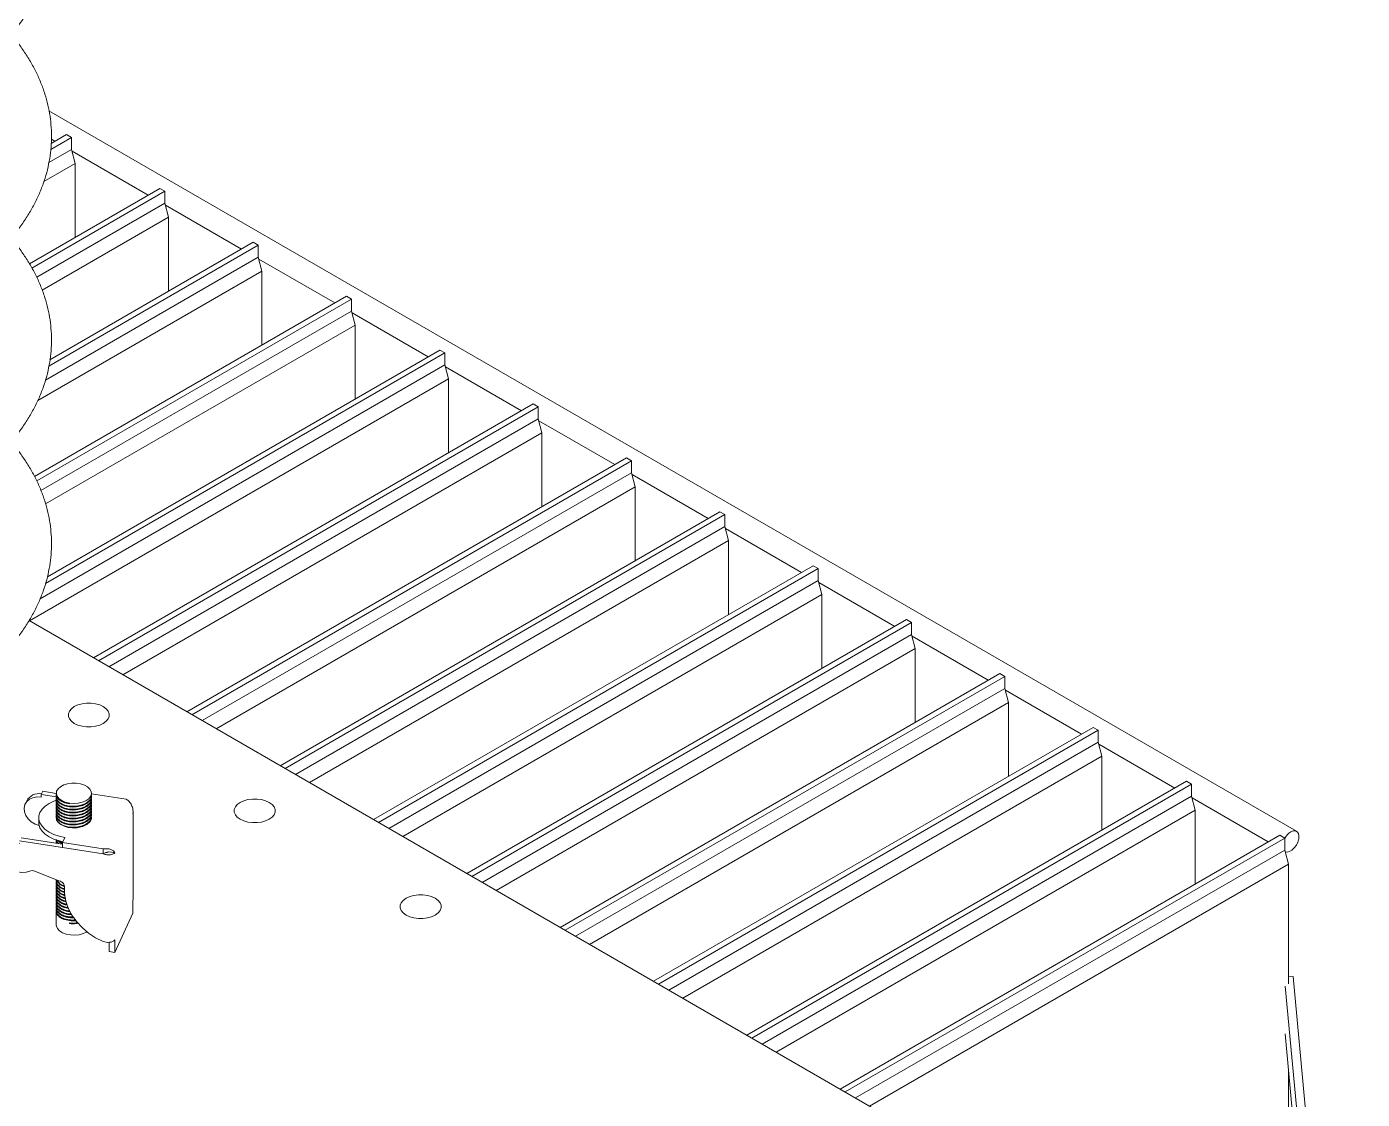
# Model space of a CAD drawing. Header units: millimetres. Extents: x 30710 to 48779, y -19256 to -8564.
# Drawn here: x 40455.7 to 40911.1, y -15213.7 to -14848.1 of the extents above; entities that cross this region are included whole.
import ezdxf

# ---------------------------------------------------------------- set-up
doc = ezdxf.new("R2010")
doc.units = ezdxf.units.MM
doc.header["$LTSCALE"] = 10
doc.layers.add('粗实线', color=4, linetype='Continuous', lineweight=18)

msp = doc.modelspace()

# ---------------------------------------------------------------- linework, layer by layer
at = {"layer": '粗实线'}
for p, q in [((40888.66, -15122.325), (40463.315, -14876.778)), ((40471.023, -14885.846), (40463.956, -14889.926)), ((40469.326, -14884.867), (40464.075, -14887.898)), ((40464.156, -14886.501), (40465.325, -14887.176)), ((40471.023, -14885.846), (40469.326, -14884.867)), ((40471.023, -14889.929), (40471.023, -14885.846)), ((40471.023, -14889.929), (40463.315, -14894.379)), ((40472.296, -14894.702), (40471.023, -14889.929)), ((40471.192, -14890.563), (40497.145, -14905.545)), ((40472.296, -14894.702), (40461.587, -14900.884)), ((40472.296, -14919.891), (40472.296, -14894.702)), ((40501.146, -14903.236), (40456.659, -14928.918)), ((40502.843, -14904.215), (40457.499, -14930.392)), ((40502.843, -14904.215), (40501.146, -14903.236)), ((40502.843, -14908.298), (40502.843, -14904.215)), ((40502.843, -14908.298), (40459.141, -14933.527)), ((40504.116, -14913.071), (40502.843, -14908.298)), ((40503.012, -14908.932), (40528.965, -14923.915)), ((40504.116, -14913.071), (40461.013, -14937.954)), ((40504.116, -14938.26), (40504.116, -14913.071)), ((40534.663, -14922.585), (40463.318, -14963.771)), ((40532.966, -14921.605), (40463.652, -14961.619)), ((40534.663, -14922.585), (40532.966, -14921.605)), ((40534.663, -14926.667), (40534.663, -14922.585)), ((40534.663, -14926.667), (40462.132, -14968.538)), ((40535.936, -14931.44), (40534.663, -14926.667)), ((40534.832, -14927.302), (40560.785, -14942.284)), ((40535.936, -14931.44), (40459.475, -14975.58)), ((40535.936, -14956.629), (40535.936, -14931.44)), ((40564.786, -14939.974), (40458.365, -15001.409)), ((40566.483, -14940.954), (40459.137, -15002.923)), ((40566.483, -14940.954), (40564.786, -14939.974)), ((40566.483, -14945.037), (40566.483, -14940.954)), ((40566.483, -14945.037), (40460.586, -15006.169)), ((40567.755, -14949.809), (40566.483, -14945.037)), ((40566.652, -14945.671), (40592.605, -14960.653)), ((40567.755, -14949.809), (40462.16, -15010.768)), ((40567.755, -14974.998), (40567.755, -14949.809)), ((40598.302, -14959.323), (40462.137, -15037.93)), ((40596.605, -14958.343), (40462.77, -15035.605)), ((40598.302, -14959.323), (40596.605, -14958.343)), ((40598.302, -14963.406), (40598.302, -14959.323)), ((40598.302, -14963.406), (40460.308, -15043.068)), ((40599.575, -14968.179), (40598.302, -14963.406)), ((40598.472, -14964.04), (40624.424, -14979.022)), ((40599.575, -14968.179), (40456.71, -15050.653)), ((40599.575, -14993.367), (40599.575, -14968.179)), ((40628.425, -14976.713), (40478.527, -15063.247)), ((40630.122, -14977.692), (40480.224, -15064.227)), ((40630.122, -14977.692), (40628.425, -14976.713)), ((40630.122, -14981.775), (40630.122, -14977.692)), ((40630.122, -14981.775), (40483.76, -15066.268)), ((40631.395, -14986.548), (40630.122, -14981.775)), ((40630.291, -14982.409), (40656.244, -14997.391)), ((40631.395, -14986.548), (40488.53, -15069.022)), ((40631.395, -15011.736), (40631.395, -14986.548)), ((40660.245, -14995.082), (40510.347, -15081.616)), ((40661.942, -14996.061), (40512.044, -15082.596)), ((40661.942, -14996.061), (40660.245, -14995.082)), ((40661.942, -15000.144), (40661.942, -14996.061)), ((40661.942, -15000.144), (40515.58, -15084.637)), ((40663.215, -15004.917), (40661.942, -15000.144)), ((40662.111, -15000.778), (40688.064, -15015.76)), ((40663.215, -15004.917), (40520.35, -15087.391)), ((40663.215, -15030.106), (40663.215, -15004.917)), ((40692.065, -15013.451), (40542.166, -15099.985)), ((40693.762, -15014.431), (40543.863, -15100.965)), ((40693.762, -15014.431), (40692.065, -15013.451)), ((40693.762, -15018.513), (40693.762, -15014.431)), ((40693.762, -15018.513), (40547.399, -15103.006)), ((40695.035, -15023.286), (40693.762, -15018.513)), ((40693.931, -15019.147), (40719.884, -15034.13)), ((40695.035, -15023.286), (40552.17, -15105.76)), ((40695.035, -15048.475), (40695.035, -15023.286)), ((40723.885, -15031.82), (40573.986, -15118.355)), ((40725.582, -15032.8), (40575.683, -15119.334)), ((40725.582, -15032.8), (40723.885, -15031.82)), ((40725.582, -15036.882), (40725.582, -15032.8)), ((40725.582, -15036.882), (40579.219, -15121.376)), ((40726.854, -15041.655), (40725.582, -15036.882)), ((40725.751, -15037.517), (40751.704, -15052.499)), ((40726.854, -15041.655), (40583.99, -15124.13)), ((40726.854, -15066.844), (40726.854, -15041.655)), ((40756.199, -15223.544), (40456.512, -15050.538)), ((40755.704, -15050.189), (40605.806, -15136.724)), ((40757.401, -15051.169), (40607.503, -15137.703)), ((40757.401, -15051.169), (40755.704, -15050.189)), ((40757.401, -15055.252), (40757.401, -15051.169)), ((40757.401, -15055.252), (40611.039, -15139.745)), ((40758.674, -15060.025), (40757.401, -15055.252)), ((40757.571, -15055.886), (40783.523, -15070.868)), ((40758.674, -15060.025), (40615.809, -15142.499)), ((40758.674, -15085.213), (40758.674, -15060.025)), ((40787.524, -15068.558), (40637.626, -15155.093)), ((40789.221, -15069.538), (40639.323, -15156.073)), ((40789.221, -15069.538), (40787.524, -15068.558)), ((40789.221, -15073.621), (40789.221, -15069.538)), ((40789.221, -15073.621), (40642.859, -15158.114)), ((40790.494, -15078.394), (40789.221, -15073.621)), ((40789.39, -15074.255), (40815.343, -15089.237)), ((40790.494, -15078.394), (40647.629, -15160.868)), ((40790.494, -15103.582), (40790.494, -15078.394)), ((40819.344, -15086.928), (40669.446, -15173.462)), ((40821.041, -15087.907), (40671.143, -15174.442)), ((40821.041, -15087.907), (40819.344, -15086.928)), ((40821.041, -15091.99), (40821.041, -15087.907)), ((40821.041, -15091.99), (40674.679, -15176.483)), ((40822.314, -15096.763), (40821.041, -15091.99)), ((40821.21, -15092.624), (40847.163, -15107.606)), ((40822.314, -15096.763), (40679.449, -15179.237)), ((40822.314, -15121.952), (40822.314, -15096.763)), ((40851.164, -15105.297), (40701.265, -15191.831)), ((40852.861, -15106.276), (40702.962, -15192.811)), ((40852.861, -15106.276), (40851.164, -15105.297)), ((40852.861, -15110.359), (40852.861, -15106.276)), ((40460.654, -15109.811), (40461.171, -15108.696)), ((40460.654, -15109.811), (40460.654, -15110.709)), ((40465.922, -15110.626), (40460.654, -15109.811)), ((40465.821, -15109.415), (40461.171, -15108.696)), ((40465.821, -15109.374), (40465.821, -15109.586)), ((40465.821, -15109.838), (40465.821, -15110.607)), ((40465.821, -15110.859), (40465.821, -15111.628)), ((40465.821, -15111.88), (40465.821, -15112.648)), ((40477.821, -15110.097), (40477.821, -15109.374)), ((40489.691, -15111.392), (40477.821, -15109.556)), ((40477.821, -15111.117), (40477.821, -15110.349)), ((40477.821, -15112.138), (40477.821, -15111.369)), ((40477.821, -15113.159), (40477.821, -15112.39)), ((40852.861, -15110.359), (40706.498, -15194.852)), ((40854.134, -15115.132), (40852.861, -15110.359)), ((40853.03, -15110.993), (40878.983, -15125.976)), ((40465.821, -15112.9), (40465.821, -15113.669)), ((40465.821, -15113.921), (40465.821, -15114.69)), ((40465.821, -15114.942), (40465.821, -15115.71)), ((40465.821, -15115.962), (40465.821, -15116.731)), ((40465.821, -15116.983), (40465.821, -15117.713)), ((40470.268, -15112.719), (40470.268, -15112.972)), ((40477.821, -15114.179), (40477.821, -15113.411)), ((40477.821, -15115.2), (40477.821, -15114.431)), ((40477.821, -15116.221), (40477.821, -15115.452)), ((40477.821, -15117.241), (40477.821, -15116.473)), ((40491.953, -15116.268), (40492.041, -15115.639)), ((40492.062, -15145.441), (40492.062, -15115.64)), ((40854.134, -15115.132), (40711.269, -15197.606)), ((40854.134, -15140.321), (40854.134, -15115.132)), ((40459.821, -15117.713), (40459.821, -15119.346)), ((40477.821, -15117.713), (40477.821, -15117.493)), ((40481.822, -15130.059), (40453.303, -15125.647)), ((40467.887, -15126.708), (40453.821, -15124.532)), ((40465.821, -15125.345), (40465.821, -15125.917)), ((40467.805, -15126.25), (40466.785, -15125.622)), ((40467.887, -15126.188), (40468.715, -15124.404)), ((40882.984, -15123.666), (40733.085, -15210.201)), ((40884.681, -15124.646), (40734.782, -15211.18)), ((40884.681, -15124.646), (40882.984, -15123.666)), ((40884.681, -15128.728), (40884.681, -15124.646)), ((40465.821, -15126.169), (40465.821, -15126.388)), ((40465.896, -15126.4), (40465.923, -15126.173)), ((40467.887, -15126.188), (40467.887, -15127.821)), ((40481.822, -15128.344), (40467.887, -15126.188)), ((40481.822, -15129.977), (40467.887, -15127.821)), ((40481.822, -15128.344), (40481.822, -15129.977)), ((40483.521, -15129.408), (40484.078, -15129.393)), ((40485.742, -15129.651), (40484.078, -15129.393)), ((40884.681, -15128.728), (40738.318, -15213.222)), ((40885.953, -15133.501), (40884.681, -15128.728)), ((40885.953, -15133.501), (40743.089, -15215.975)), ((40885.953, -15174.373), (40885.953, -15133.501)), ((40458.462, -15135.911), (40467.224, -15139.416)), ((40465.821, -15138.854), (40465.821, -15139.186)), ((40465.821, -15139.438), (40465.821, -15140.207)), ((40467.733, -15139.727), (40467, -15139.275)), ((40465.821, -15140.459), (40465.821, -15141.227)), ((40465.821, -15141.479), (40465.821, -15142.248)), ((40465.821, -15142.5), (40465.821, -15143.269)), ((40465.821, -15143.521), (40465.821, -15144.289)), ((40465.821, -15144.541), (40465.821, -15145.31)), ((40465.821, -15145.562), (40465.821, -15146.331)), ((40465.821, -15146.583), (40465.821, -15147.351)), ((40465.821, -15147.603), (40465.821, -15148.372)), ((40465.821, -15148.624), (40465.821, -15149.393)), ((40492.034, -15145.354), (40491.953, -15145.915)), ((40491.953, -15150.226), (40491.953, -15145.915)), ((40465.821, -15149.645), (40465.821, -15154.284)), ((40491.953, -15150.226), (40485.742, -15163.609)), ((40470.268, -15153.799), (40470.268, -15153.547)), ((40470.318, -15153.602), (40470.268, -15153.799)), ((40470.318, -15153.53), (40470.318, -15153.602)), ((40483.81, -15163.31), (40483.81, -15160.172)), ((40485.742, -15163.609), (40485.742, -15159.298)), ((40485.742, -15163.609), (40483.81, -15163.31)), ((40884.747, -15175.069), (40907.884, -15421.171)), ((40887.451, -15171.877), (40885.953, -15171.924)), ((40887.451, -15171.877), (40911.061, -15423.005)), ((40884.747, -15191.4), (40906.261, -15420.234)), ((40885.953, -15408.511), (40885.953, -15204.233))]:
    msp.add_line(p, q, dxfattribs=at)
for points in [[(40481.842, -15079.856), (40482.819, -15080.564), (40483.499, -15081.379), (40483.848, -15082.261), (40483.848, -15083.166), (40483.499, -15084.048), (40482.819, -15084.864), (40481.842, -15085.571), (40480.616, -15086.135), (40479.204, -15086.528), (40477.676, -15086.729), (40476.108, -15086.729), (40474.58, -15086.528), (40473.168, -15086.135), (40471.942, -15085.571), (40470.965, -15084.864), (40470.285, -15084.048), (40469.936, -15083.166), (40469.936, -15082.261), (40470.285, -15081.379), (40470.965, -15080.564), (40471.942, -15079.856), (40473.168, -15079.292), (40474.58, -15078.899), (40476.108, -15078.698), (40477.676, -15078.698), (40479.204, -15078.899), (40480.616, -15079.292), (40481.842, -15079.856)], [(40470.268, -15112.719), (40471.758, -15112.837), (40473.252, -15112.738), (40474.656, -15112.426), (40475.882, -15111.923), (40476.853, -15111.26), (40477.508, -15110.479), (40477.805, -15109.627), (40477.726, -15108.76), (40477.277, -15107.932), (40476.484, -15107.194), (40475.399, -15106.593), (40474.088, -15106.167), (40472.635, -15105.942), (40471.132, -15105.933), (40469.671, -15106.14), (40468.345, -15106.55), (40467.238, -15107.138), (40466.419, -15107.866), (40465.94, -15108.689), (40465.829, -15109.555), (40466.096, -15110.41), (40466.722, -15111.199), (40467.668, -15111.874), (40468.876, -15112.391), (40470.268, -15112.719)], [(40460.654, -15110.709), (40459.208, -15110.64), (40457.853, -15110.886), (40456.676, -15111.43), (40455.75, -15112.239), (40455.134, -15113.26), (40454.868, -15114.43), (40454.967, -15115.675), (40455.426, -15116.915), (40456.216, -15118.073), (40457.286, -15119.075), (40458.57, -15119.858), (40459.951, -15120.363)], [(40468.715, -15124.404), (40466.75, -15123.991), (40464.938, -15123.387), (40463.336, -15122.611), (40461.991, -15121.686), (40460.945, -15120.64), (40460.23, -15119.506), (40459.867, -15118.316), (40459.867, -15117.109), (40460.23, -15115.92), (40460.945, -15114.785), (40461.991, -15113.739), (40463.336, -15112.814), (40464.938, -15112.038), (40465.913, -15111.683)], [(40538.41, -15112.513), (40539.388, -15113.22), (40540.068, -15114.035), (40540.417, -15114.918), (40540.417, -15115.822), (40540.068, -15116.705), (40539.388, -15117.52), (40538.41, -15118.227), (40537.185, -15118.792), (40535.773, -15119.184), (40534.244, -15119.386), (40532.677, -15119.386), (40531.149, -15119.184), (40529.737, -15118.792), (40528.511, -15118.227), (40527.534, -15117.52), (40526.854, -15116.705), (40526.505, -15115.822), (40526.505, -15114.918), (40526.854, -15114.035), (40527.534, -15113.22), (40528.511, -15112.513), (40529.737, -15111.948), (40531.149, -15111.556), (40532.677, -15111.354), (40534.244, -15111.354), (40535.773, -15111.556), (40537.185, -15111.948), (40538.41, -15112.513)], [(40468.014, -15125.915), (40466.75, -15125.624), (40464.938, -15125.02), (40463.336, -15124.244), (40461.991, -15123.319), (40460.945, -15122.273), (40460.23, -15121.139), (40459.867, -15119.949), (40459.821, -15119.346)], [(40465.821, -15117.713), (40465.994, -15118.539), (40466.533, -15119.349), (40467.405, -15120.057), (40468.553, -15120.618), (40469.907, -15120.995), (40471.382, -15121.167), (40472.884, -15121.122), (40473.136, -15121.092)], [(40477.704, -15118.394), (40477.766, -15118.183), (40477.821, -15117.713)], [(40886.661, -15122.523), (40887.494, -15122.187), (40888.254, -15122.171), (40888.872, -15122.476), (40889.293, -15123.076), (40889.481, -15123.917), (40889.418, -15124.924), (40889.11, -15126.008), (40888.584, -15127.073), (40887.888, -15128.023), (40887.082, -15128.776), (40886.239, -15129.262), (40885.433, -15129.44), (40884.844, -15129.341)], [(40453.303, -15126.545), (40451.857, -15126.477), (40450.503, -15126.722), (40449.325, -15127.266), (40448.4, -15128.075), (40447.784, -15129.096), (40447.517, -15130.267), (40447.617, -15131.511), (40448.076, -15132.752), (40448.866, -15133.909), (40449.936, -15134.911), (40451.219, -15135.694), (40452.634, -15136.208), (40454.092, -15136.42), (40455.499, -15136.318), (40456.768, -15135.908)], [(40468.613, -15141.308), (40468.632, -15143.7), (40469.063, -15146.128), (40469.897, -15148.54), (40471.116, -15150.884), (40472.694, -15153.11), (40474.598, -15155.171), (40476.785, -15157.022), (40479.211, -15158.624), (40481.822, -15159.942)], [(40594.979, -15145.169), (40595.956, -15145.876), (40596.636, -15146.692), (40596.985, -15147.574), (40596.985, -15148.479), (40596.636, -15149.361), (40595.956, -15150.176), (40594.979, -15150.884), (40593.754, -15151.448), (40592.341, -15151.841), (40590.813, -15152.042), (40589.246, -15152.042), (40587.717, -15151.841), (40586.305, -15151.448), (40585.08, -15150.884), (40584.102, -15150.176), (40583.422, -15149.361), (40583.073, -15148.479), (40583.073, -15147.574), (40583.422, -15146.692), (40584.102, -15145.876), (40585.08, -15145.169), (40586.305, -15144.605), (40587.717, -15144.212), (40589.246, -15144.011), (40590.813, -15144.011), (40592.341, -15144.212), (40593.754, -15144.605), (40594.979, -15145.169)], [(40465.821, -15154.284), (40465.861, -15154.682), (40466.22, -15155.525), (40466.93, -15156.29), (40467.948, -15156.929), (40469.21, -15157.402), (40470.635, -15157.679), (40472.135, -15157.742), (40473.615, -15157.589), (40474.983, -15157.227), (40476.152, -15156.681), (40476.258, -15156.616)]]:
    msp.add_lwpolyline(points, dxfattribs=at)
for centre, radius, start, end in [((40459.951, -15114.294), 4.821, 80.1327, 151.1404), ((40889.777, -15127.478), 5.854, 122.16708, 150.93075), ((40457.612, -15137.878), 2.143, 66.63934, 113.18166), ((40466.589, -15141.338), 2.024, 0.85276, 71.72415)]:
    msp.add_arc(centre, radius, start, end, dxfattribs=at)
for points, knots in [([(40425.96, -14870.633), (40426.761, -14870.162), (40429.076, -14868.804), (40432.734, -14866.446), (40436.848, -14863.519), (40440.711, -14860.457), (40444.316, -14857.27), (40447.649, -14853.966), (40450.699, -14850.554), (40453.456, -14847.045), (40455.911, -14843.45), (40458.056, -14839.781), (40459.885, -14836.05), (40461.395, -14832.272), (40462.583, -14828.457), (40463.449, -14824.62), (40463.994, -14820.769), (40464.22, -14816.916), (40464.128, -14813.068), (40463.721, -14809.236), (40463, -14805.428), (40461.968, -14801.651), (40460.625, -14797.911), (40458.974, -14794.219), (40457.018, -14790.579), (40454.747, -14787.006), (40452.546, -14783.943), (40450.989, -14782.117), (40450.393, -14781.419)], [0, 0, 0, 0, 2.3404806, 6.7620967, 11.185764, 15.6078559, 20.0256525, 24.4357274, 28.8339925, 33.215869, 37.5766143, 41.9118049, 46.217926, 50.4929685, 54.7369109, 58.9519757, 63.1426025, 67.3151489, 71.4773734, 75.6369502, 79.8004788, 83.9761581, 88.1710888, 92.390744, 96.6386159, 100.9160818, 105.2225114, 107.889871, 107.889871, 107.889871, 107.889871]), ([(40425.96, -14940.039), (40426.761, -14939.568), (40429.076, -14938.21), (40432.734, -14935.852), (40436.848, -14932.925), (40440.711, -14929.863), (40444.316, -14926.676), (40447.649, -14923.372), (40450.699, -14919.96), (40453.456, -14916.451), (40455.911, -14912.856), (40458.056, -14909.186), (40459.885, -14905.456), (40461.395, -14901.677), (40462.583, -14897.863), (40463.449, -14894.026), (40463.994, -14890.175), (40464.22, -14886.322), (40464.128, -14882.474), (40463.721, -14878.642), (40463, -14874.834), (40461.968, -14871.057), (40460.625, -14867.317), (40458.974, -14863.625), (40457.018, -14859.985), (40454.747, -14856.412), (40452.546, -14853.349), (40450.989, -14851.523), (40450.393, -14850.825)], [0, 0, 0, 0, 2.3404806, 6.7620967, 11.185764, 15.6078559, 20.0256525, 24.4357274, 28.8339925, 33.215869, 37.5766143, 41.9118049, 46.217926, 50.4929685, 54.7369109, 58.9519757, 63.1426025, 67.3151489, 71.4773734, 75.6369502, 79.8004788, 83.9761581, 88.1710888, 92.390744, 96.6386159, 100.9160818, 105.2225114, 107.889871, 107.889871, 107.889871, 107.889871]), ([(40425.96, -15009.445), (40426.761, -15008.974), (40429.076, -15007.616), (40432.734, -15005.258), (40436.848, -15002.331), (40440.711, -14999.269), (40444.316, -14996.082), (40447.649, -14992.778), (40450.699, -14989.366), (40453.456, -14985.857), (40455.911, -14982.262), (40458.056, -14978.592), (40459.885, -14974.862), (40461.395, -14971.083), (40462.583, -14967.269), (40463.449, -14963.431), (40463.994, -14959.581), (40464.22, -14955.728), (40464.128, -14951.88), (40463.721, -14948.048), (40463, -14944.24), (40461.968, -14940.463), (40460.625, -14936.723), (40458.974, -14933.031), (40457.018, -14929.39), (40454.747, -14925.818), (40452.546, -14922.755), (40450.989, -14920.929), (40450.393, -14920.231)], [0, 0, 0, 0, 2.3404806, 6.7620967, 11.185764, 15.6078559, 20.0256525, 24.4357274, 28.8339925, 33.215869, 37.5766143, 41.9118049, 46.217926, 50.4929685, 54.7369109, 58.9519757, 63.1426025, 67.3151489, 71.4773734, 75.6369502, 79.8004788, 83.9761581, 88.1710888, 92.390744, 96.6386159, 100.9160818, 105.2225114, 107.889871, 107.889871, 107.889871, 107.889871]), ([(40425.96, -15078.85), (40426.761, -15078.38), (40429.076, -15077.022), (40432.734, -15074.664), (40436.848, -15071.737), (40440.711, -15068.675), (40444.316, -15065.488), (40447.649, -15062.184), (40450.699, -15058.772), (40453.456, -15055.263), (40455.911, -15051.668), (40458.056, -15047.998), (40459.885, -15044.268), (40461.395, -15040.489), (40462.583, -15036.675), (40463.449, -15032.837), (40463.994, -15028.987), (40464.22, -15025.134), (40464.128, -15021.286), (40463.721, -15017.454), (40463, -15013.646), (40461.968, -15009.869), (40460.625, -15006.129), (40458.974, -15002.436), (40457.018, -14998.796), (40454.747, -14995.224), (40452.546, -14992.161), (40450.989, -14990.335), (40450.393, -14989.637)], [0, 0, 0, 0, 2.3404806, 6.7620967, 11.185764, 15.6078559, 20.0256525, 24.4357274, 28.8339925, 33.215869, 37.5766143, 41.9118049, 46.217926, 50.4929685, 54.7369109, 58.9519757, 63.1426025, 67.3151489, 71.4773734, 75.6369502, 79.8004788, 83.9761581, 88.1710888, 92.390744, 96.6386159, 100.9160818, 105.2225114, 107.889871, 107.889871, 107.889871, 107.889871]), ([(40470.268, -15112.719), (40469.53, -15112.573), (40468.053, -15112.28), (40466.533, -15111.273), (40465.782, -15110.305), (40465.895, -15109.733), (40465.923, -15109.59)], [0, 0, 0, 0, 1.7635182, 3.5270365, 5.2905547, 5.8767082, 5.8767082, 5.8767082, 5.8767082]), ([(40470.268, -15112.972), (40469.53, -15112.825), (40468.053, -15112.532), (40466.533, -15111.525), (40465.782, -15110.557), (40465.895, -15109.985), (40465.923, -15109.842)], [0, 0, 0, 0, 1.7635182, 3.5270365, 5.2905547, 5.8767082, 5.8767082, 5.8767082, 5.8767082]), ([(40477.719, -15110.093), (40477.72, -15110.411), (40477.721, -15111.205), (40476.683, -15112.366), (40474.905, -15113.345), (40472.622, -15113.854), (40470.231, -15113.827), (40468.063, -15113.277), (40466.53, -15112.3), (40465.782, -15111.325), (40465.895, -15110.754), (40465.923, -15110.611)], [0, 0, 0, 0, 1.2613803, 3.1507413, 5.0401024, 6.9294634, 8.8188245, 10.7081855, 12.5975466, 14.4869076, 15.1148883, 15.1148883, 15.1148883, 15.1148883]), ([(40477.719, -15110.345), (40477.72, -15110.663), (40477.721, -15111.457), (40476.683, -15112.618), (40474.905, -15113.597), (40472.622, -15114.106), (40470.231, -15114.079), (40468.063, -15113.53), (40466.53, -15112.552), (40465.782, -15111.577), (40465.895, -15111.006), (40465.923, -15110.863)], [0, 0, 0, 0, 1.2613803, 3.1507413, 5.0401024, 6.9294634, 8.8188245, 10.7081855, 12.5975466, 14.4869076, 15.1148883, 15.1148883, 15.1148883, 15.1148883]), ([(40477.719, -15111.113), (40477.72, -15111.431), (40477.721, -15112.226), (40476.683, -15113.387), (40474.905, -15114.365), (40472.622, -15114.875), (40470.231, -15114.848), (40468.063, -15114.298), (40466.53, -15113.32), (40465.782, -15112.346), (40465.895, -15111.774), (40465.923, -15111.632)], [0, 0, 0, 0, 1.2613803, 3.1507413, 5.0401024, 6.9294634, 8.8188245, 10.7081855, 12.5975466, 14.4869076, 15.1148883, 15.1148883, 15.1148883, 15.1148883]), ([(40477.719, -15111.366), (40477.72, -15111.683), (40477.721, -15112.478), (40476.683, -15113.639), (40474.905, -15114.617), (40472.622, -15115.127), (40470.231, -15115.1), (40468.063, -15114.55), (40466.53, -15113.573), (40465.782, -15112.598), (40465.895, -15112.026), (40465.923, -15111.884)], [0, 0, 0, 0, 1.2613803, 3.1507413, 5.0401024, 6.9294634, 8.8188245, 10.7081855, 12.5975466, 14.4869076, 15.1148883, 15.1148883, 15.1148883, 15.1148883]), ([(40477.719, -15112.134), (40477.72, -15112.452), (40477.721, -15113.246), (40476.683, -15114.408), (40474.905, -15115.386), (40472.622, -15115.895), (40470.231, -15115.869), (40468.063, -15115.319), (40466.53, -15114.341), (40465.782, -15113.367), (40465.895, -15112.795), (40465.923, -15112.652)], [0, 0, 0, 0, 1.2613803, 3.1507413, 5.0401024, 6.9294634, 8.8188245, 10.7081855, 12.5975466, 14.4869076, 15.1148883, 15.1148883, 15.1148883, 15.1148883]), ([(40477.719, -15112.386), (40477.72, -15112.704), (40477.721, -15113.498), (40476.683, -15114.66), (40474.905, -15115.638), (40472.622, -15116.148), (40470.231, -15116.121), (40468.063, -15115.571), (40466.53, -15114.593), (40465.782, -15113.619), (40465.895, -15113.047), (40465.923, -15112.904)], [0, 0, 0, 0, 1.2613803, 3.1507413, 5.0401024, 6.9294634, 8.8188245, 10.7081855, 12.5975466, 14.4869076, 15.1148883, 15.1148883, 15.1148883, 15.1148883]), ([(40470.318, -15112.775), (40469.625, -15112.63), (40468.24, -15112.34), (40467.031, -15111.729), (40466.787, -15111.335), (40466.785, -15111.332)], [0, 0, 0, 0, 1.934701, 3.8694021, 3.8824544, 3.8824544, 3.8824544, 3.8824544]), ([(40476.448, -15112.384), (40476.442, -15112.391), (40476.104, -15112.812), (40474.742, -15113.39), (40472.619, -15113.908), (40470.257, -15113.883), (40468.257, -15113.335), (40467.031, -15112.75), (40466.787, -15112.356), (40466.785, -15112.353)], [0, 0, 0, 0, 0.0378026, 2.0948407, 4.1518787, 6.2089168, 8.2659549, 10.322993, 10.3368706, 10.3368706, 10.3368706, 10.3368706]), ([(40477.719, -15113.155), (40477.72, -15113.473), (40477.721, -15114.267), (40476.683, -15115.428), (40474.905, -15116.407), (40472.622, -15116.916), (40470.231, -15116.889), (40468.063, -15116.34), (40466.53, -15115.362), (40465.782, -15114.387), (40465.895, -15113.816), (40465.923, -15113.673)], [0, 0, 0, 0, 1.2613803, 3.1507413, 5.0401024, 6.9294634, 8.8188245, 10.7081855, 12.5975466, 14.4869076, 15.1148883, 15.1148883, 15.1148883, 15.1148883]), ([(40477.719, -15113.407), (40477.72, -15113.725), (40477.721, -15114.519), (40476.683, -15115.68), (40474.905, -15116.659), (40472.622, -15117.168), (40470.231, -15117.141), (40468.063, -15116.592), (40466.53, -15115.614), (40465.782, -15114.64), (40465.895, -15114.068), (40465.923, -15113.925)], [0, 0, 0, 0, 1.2613803, 3.1507413, 5.0401024, 6.9294634, 8.8188245, 10.7081855, 12.5975466, 14.4869076, 15.1148883, 15.1148883, 15.1148883, 15.1148883]), ([(40477.719, -15114.176), (40477.72, -15114.493), (40477.721, -15115.288), (40476.683, -15116.449), (40474.905, -15117.427), (40472.622, -15117.937), (40470.231, -15117.91), (40468.063, -15117.36), (40466.53, -15116.383), (40465.782, -15115.408), (40465.895, -15114.836), (40465.923, -15114.694)], [0, 0, 0, 0, 1.2613803, 3.1507413, 5.0401024, 6.9294634, 8.8188245, 10.7081855, 12.5975466, 14.4869076, 15.1148883, 15.1148883, 15.1148883, 15.1148883]), ([(40477.719, -15114.428), (40477.72, -15114.746), (40477.721, -15115.54), (40476.683, -15116.701), (40474.905, -15117.679), (40472.622, -15118.189), (40470.231, -15118.162), (40468.063, -15117.612), (40466.53, -15116.635), (40465.782, -15115.66), (40465.895, -15115.088), (40465.923, -15114.946)], [0, 0, 0, 0, 1.2613803, 3.1507413, 5.0401024, 6.9294634, 8.8188245, 10.7081855, 12.5975466, 14.4869076, 15.1148883, 15.1148883, 15.1148883, 15.1148883]), ([(40477.719, -15115.196), (40477.72, -15115.514), (40477.721, -15116.308), (40476.683, -15117.47), (40474.905, -15118.448), (40472.622, -15118.957), (40470.231, -15118.931), (40468.063, -15118.381), (40466.53, -15117.403), (40465.782, -15116.429), (40465.895, -15115.857), (40465.923, -15115.714)], [0, 0, 0, 0, 1.2613803, 3.1507413, 5.0401024, 6.9294634, 8.8188245, 10.7081855, 12.5975466, 14.4869076, 15.1148883, 15.1148883, 15.1148883, 15.1148883]), ([(40477.719, -15115.448), (40477.72, -15115.766), (40477.721, -15116.56), (40476.683, -15117.722), (40474.905, -15118.7), (40472.622, -15119.21), (40470.231, -15119.183), (40468.063, -15118.633), (40466.53, -15117.655), (40465.782, -15116.681), (40465.895, -15116.109), (40465.923, -15115.966)], [0, 0, 0, 0, 1.2613803, 3.1507413, 5.0401024, 6.9294634, 8.8188245, 10.7081855, 12.5975466, 14.4869076, 15.1148883, 15.1148883, 15.1148883, 15.1148883]), ([(40477.719, -15116.217), (40477.72, -15116.535), (40477.721, -15117.329), (40476.683, -15118.49), (40474.905, -15119.469), (40472.622, -15119.978), (40470.231, -15119.951), (40468.063, -15119.402), (40466.53, -15118.424), (40465.782, -15117.449), (40465.895, -15116.878), (40465.923, -15116.735)], [0, 0, 0, 0, 1.2613803, 3.1507413, 5.0401024, 6.9294634, 8.8188245, 10.7081855, 12.5975466, 14.4869076, 15.1148883, 15.1148883, 15.1148883, 15.1148883]), ([(40477.719, -15116.469), (40477.72, -15116.787), (40477.721, -15117.581), (40476.683, -15118.742), (40474.905, -15119.721), (40472.622, -15120.23), (40470.231, -15120.203), (40468.063, -15119.654), (40466.53, -15118.676), (40465.782, -15117.702), (40465.895, -15117.13), (40465.923, -15116.987)], [0, 0, 0, 0, 1.2613803, 3.1507413, 5.0401024, 6.9294634, 8.8188245, 10.7081855, 12.5975466, 14.4869076, 15.1148883, 15.1148883, 15.1148883, 15.1148883]), ([(40476.448, -15113.405), (40476.442, -15113.412), (40476.104, -15113.833), (40474.742, -15114.41), (40472.619, -15114.929), (40470.257, -15114.903), (40468.257, -15114.356), (40467.031, -15113.771), (40466.787, -15113.376), (40466.785, -15113.374)], [0, 0, 0, 0, 0.0378026, 2.0948407, 4.1518787, 6.2089168, 8.2659549, 10.322993, 10.3368706, 10.3368706, 10.3368706, 10.3368706]), ([(40476.448, -15114.425), (40476.442, -15114.433), (40476.104, -15114.854), (40474.742, -15115.431), (40472.619, -15115.949), (40470.257, -15115.924), (40468.257, -15115.377), (40467.031, -15114.791), (40466.787, -15114.397), (40466.785, -15114.394)], [0, 0, 0, 0, 0.0378026, 2.0948407, 4.1518787, 6.2089168, 8.2659549, 10.322993, 10.3368706, 10.3368706, 10.3368706, 10.3368706]), ([(40476.448, -15115.446), (40476.442, -15115.453), (40476.104, -15115.874), (40474.742, -15116.452), (40472.619, -15116.97), (40470.257, -15116.945), (40468.257, -15116.397), (40467.031, -15115.812), (40466.787, -15115.418), (40466.785, -15115.415)], [0, 0, 0, 0, 0.0378026, 2.0948407, 4.1518787, 6.2089168, 8.2659549, 10.322993, 10.3368706, 10.3368706, 10.3368706, 10.3368706]), ([(40476.448, -15116.467), (40476.442, -15116.474), (40476.104, -15116.895), (40474.742, -15117.472), (40472.619, -15117.991), (40470.257, -15117.965), (40468.257, -15117.418), (40467.031, -15116.833), (40466.787, -15116.438), (40466.785, -15116.436)], [0, 0, 0, 0, 0.0378026, 2.0948407, 4.1518787, 6.2089168, 8.2659549, 10.322993, 10.3368706, 10.3368706, 10.3368706, 10.3368706]), ([(40477.719, -15117.238), (40477.72, -15117.556), (40477.721, -15118.35), (40476.683, -15119.511), (40474.905, -15120.489), (40472.622, -15120.999), (40470.231, -15120.972), (40468.063, -15120.422), (40466.53, -15119.445), (40465.782, -15118.47), (40465.895, -15117.898), (40465.923, -15117.756)], [0, 0, 0, 0, 1.2613803, 3.1507413, 5.0401024, 6.9294634, 8.8188245, 10.7081855, 12.5975466, 14.4869076, 15.1148883, 15.1148883, 15.1148883, 15.1148883]), ([(40476.448, -15117.487), (40476.442, -15117.495), (40476.104, -15117.916), (40474.742, -15118.493), (40472.619, -15119.011), (40470.257, -15118.986), (40468.257, -15118.439), (40467.031, -15117.854), (40466.787, -15117.459), (40466.785, -15117.456)], [0, 0, 0, 0, 0.0378026, 2.0948407, 4.1518787, 6.2089168, 8.2659549, 10.322993, 10.3368706, 10.3368706, 10.3368706, 10.3368706]), ([(40476.448, -15118.508), (40476.442, -15118.515), (40476.104, -15118.936), (40474.742, -15119.514), (40472.619, -15120.032), (40470.257, -15120.007), (40468.257, -15119.459), (40467.031, -15118.874), (40466.787, -15118.48), (40466.785, -15118.477)], [0, 0, 0, 0, 0.0378026, 2.0948407, 4.1518787, 6.2089168, 8.2659549, 10.322993, 10.3368706, 10.3368706, 10.3368706, 10.3368706]), ([(40476.448, -15119.529), (40476.442, -15119.536), (40476.104, -15119.957), (40474.742, -15120.535), (40472.619, -15121.053), (40470.257, -15121.027), (40468.257, -15120.48), (40467.031, -15119.895), (40466.787, -15119.5), (40466.785, -15119.498)], [0, 0, 0, 0, 0.0378026, 2.0948407, 4.1518787, 6.2089168, 8.2659549, 10.322993, 10.3368706, 10.3368706, 10.3368706, 10.3368706]), ([(40477.719, -15117.49), (40477.72, -15117.808), (40477.722, -15118.603), (40476.681, -15119.755), (40474.957, -15120.745), (40473.479, -15121.001), (40472.768, -15121.125)], [0, 0, 0, 0, 1.2495858, 3.1212805, 4.9929752, 6.7264721, 6.7264721, 6.7264721, 6.7264721]), ([(40465.905, -15126.401), (40465.894, -15126.384), (40465.793, -15126.232), (40465.862, -15126.067), (40465.923, -15125.921)], [0, 0, 0, 0, 0.0586383, 0.50376623, 0.50376623, 0.50376623, 0.50376623]), ([(40466.431, -15126.483), (40466.168, -15126.187), (40465.786, -15125.76), (40465.891, -15125.296), (40465.923, -15125.152)], [0, 0, 0, 0, 1.0397379, 1.5049756, 1.5049756, 1.5049756, 1.5049756]), ([(40466.604, -15126.509), (40466.219, -15126.126), (40465.819, -15125.728), (40465.876, -15125.296), (40465.878, -15125.28)], [0, 0, 0, 0, 1.4130348, 1.466202, 1.466202, 1.466202, 1.466202]), ([(40467.887, -15126.553), (40467.387, -15126.32), (40466.709, -15126.004), (40466.469, -15125.542), (40466.406, -15125.421)], [0, 0, 0, 0, 1.4063878, 1.9063772, 1.9063772, 1.9063772, 1.9063772]), ([(40467.802, -15126.252), (40467.379, -15126.073), (40466.952, -15125.892), (40466.787, -15125.624), (40466.785, -15125.622)], [0, 0, 0, 0, 1.1957713, 1.2076872, 1.2076872, 1.2076872, 1.2076872]), ([(40485.742, -15129.651), (40485.623, -15129.446), (40485.386, -15129.036), (40484.433, -15128.502), (40483.198, -15128.202), (40482.269, -15128.298), (40481.822, -15128.344)], [0, 0, 0, 0, 1.118982, 2.2387883, 3.3585995, 4.3932602, 4.3932602, 4.3932602, 4.3932602]), ([(40483.628, -15129.386), (40483.507, -15129.407), (40483.211, -15129.457), (40482.455, -15129.643), (40481.952, -15129.909), (40481.822, -15129.977)], [0, 0, 0, 0, 0.6507996, 1.5860923, 1.9103693, 1.9103693, 1.9103693, 1.9103693]), ([(40468.66, -15141.91), (40468.492, -15141.871), (40467.61, -15141.667), (40466.555, -15140.854), (40465.781, -15139.906), (40465.895, -15139.333), (40465.923, -15139.19)], [0, 0, 0, 0, 0.3844701, 2.0282772, 3.6720842, 4.2184483, 4.2184483, 4.2184483, 4.2184483]), ([(40468.679, -15142.167), (40468.505, -15142.127), (40467.615, -15141.922), (40466.554, -15141.106), (40465.781, -15140.158), (40465.895, -15139.585), (40465.923, -15139.442)], [0, 0, 0, 0, 0.4004304, 2.0461207, 3.6918109, 4.238801, 4.238801, 4.238801, 4.238801]), ([(40468.585, -15141.122), (40468.444, -15141.089), (40467.592, -15140.889), (40466.481, -15140.1), (40466.088, -15139.285), (40465.894, -15138.884)], [0, 0, 0, 0, 0.3335456, 2.0174173, 3.6520957, 3.6520957, 3.6520957, 3.6520957]), ([(40468.491, -15140.846), (40468.382, -15140.82), (40467.566, -15140.625), (40466.622, -15139.972), (40466.278, -15139.298), (40466.144, -15139.035)], [0, 0, 0, 0, 0.2638634, 1.9826073, 3.0816617, 3.0816617, 3.0816617, 3.0816617]), ([(40468.74, -15142.951), (40468.545, -15142.906), (40467.632, -15142.698), (40466.553, -15141.876), (40465.781, -15140.927), (40465.895, -15140.353), (40465.923, -15140.21)], [0, 0, 0, 0, 0.4492994, 2.1006542, 3.752009, 4.3008819, 4.3008819, 4.3008819, 4.3008819]), ([(40468.76, -15143.208), (40468.558, -15143.162), (40467.638, -15142.953), (40466.553, -15142.129), (40465.781, -15141.179), (40465.895, -15140.606), (40465.923, -15140.463)], [0, 0, 0, 0, 0.4653884, 2.1185756, 3.7717627, 4.3212446, 4.3212446, 4.3212446, 4.3212446]), ([(40468.82, -15143.992), (40468.597, -15143.942), (40467.655, -15143.729), (40466.551, -15142.898), (40465.781, -15141.947), (40465.895, -15141.374), (40465.923, -15141.231)], [0, 0, 0, 0, 0.514642, 2.1733413, 3.8320405, 4.3833546, 4.3833546, 4.3833546, 4.3833546]), ([(40468.84, -15144.249), (40468.61, -15144.197), (40467.661, -15143.984), (40466.551, -15143.151), (40465.781, -15142.199), (40465.895, -15141.626), (40465.923, -15141.483)], [0, 0, 0, 0, 0.5308546, 2.1913371, 3.8518196, 4.4037263, 4.4037263, 4.4037263, 4.4037263]), ([(40468.9, -15145.033), (40468.649, -15144.977), (40467.677, -15144.76), (40466.55, -15143.92), (40465.781, -15142.968), (40465.895, -15142.395), (40465.923, -15142.252)], [0, 0, 0, 0, 0.5804772, 2.2463248, 3.9121724, 4.4658623, 4.4658623, 4.4658623, 4.4658623]), ([(40468.92, -15145.29), (40468.662, -15145.233), (40467.683, -15145.015), (40466.549, -15144.173), (40465.781, -15143.22), (40465.895, -15142.647), (40465.923, -15142.504)], [0, 0, 0, 0, 0.5968084, 2.2643918, 3.9319752, 4.4862421, 4.4862421, 4.4862421, 4.4862421]), ([(40469.12, -15146.11), (40468.792, -15146.038), (40467.739, -15145.809), (40466.546, -15144.944), (40465.781, -15143.988), (40465.895, -15143.415), (40465.923, -15143.273)], [0, 0, 0, 0, 0.7631894, 2.4476698, 4.1321502, 4.6920333, 4.6920333, 4.6920333, 4.6920333]), ([(40469.227, -15146.389), (40468.861, -15146.31), (40467.768, -15146.075), (40466.544, -15145.198), (40465.781, -15144.24), (40465.895, -15143.667), (40465.923, -15143.525)], [0, 0, 0, 0, 0.8530545, 2.5461087, 4.239163, 4.8018958, 4.8018958, 4.8018958, 4.8018958]), ([(40469.552, -15147.24), (40469.07, -15147.14), (40467.858, -15146.887), (40466.54, -15145.97), (40465.782, -15145.009), (40465.895, -15144.436), (40465.923, -15144.293)], [0, 0, 0, 0, 1.1313379, 2.8488131, 4.5662883, 5.1371381, 5.1371381, 5.1371381, 5.1371381]), ([(40468.551, -15140.906), (40468.462, -15140.885), (40467.691, -15140.699), (40467.031, -15140.308), (40466.787, -15139.914), (40466.785, -15139.911)], [0, 0, 0, 0, 0.2375614, 2.0521264, 2.0643682, 2.0643682, 2.0643682, 2.0643682]), ([(40468.663, -15141.956), (40468.536, -15141.925), (40467.726, -15141.733), (40467.031, -15141.329), (40466.787, -15140.934), (40466.785, -15140.932)], [0, 0, 0, 0, 0.3400591, 2.1671391, 2.1794653, 2.1794653, 2.1794653, 2.1794653]), ([(40468.743, -15142.997), (40468.589, -15142.96), (40467.751, -15142.763), (40467.031, -15142.35), (40466.787, -15141.955), (40466.785, -15141.952)], [0, 0, 0, 0, 0.4139941, 2.2493749, 2.2617572, 2.2617572, 2.2617572, 2.2617572]), ([(40468.824, -15144.038), (40468.642, -15143.995), (40467.776, -15143.793), (40467.031, -15143.37), (40466.787, -15142.976), (40466.785, -15142.973)], [0, 0, 0, 0, 0.4884559, 2.3316551, 2.3440901, 2.3440901, 2.3440901, 2.3440901]), ([(40468.904, -15145.078), (40468.695, -15145.03), (40467.801, -15144.824), (40467.031, -15144.391), (40466.787, -15143.996), (40466.785, -15143.994)], [0, 0, 0, 0, 0.5633998, 2.4139748, 2.4264596, 2.4264596, 2.4264596, 2.4264596]), ([(40469.658, -15147.519), (40469.139, -15147.412), (40467.887, -15147.153), (40466.538, -15146.223), (40465.782, -15145.261), (40465.895, -15144.688), (40465.923, -15144.545)], [0, 0, 0, 0, 1.2238701, 2.9488314, 4.6737927, 5.2471307, 5.2471307, 5.2471307, 5.2471307]), ([(40469.983, -15148.371), (40469.347, -15148.242), (40467.975, -15147.965), (40466.535, -15146.994), (40465.782, -15146.029), (40465.895, -15145.457), (40465.923, -15145.314)], [0, 0, 0, 0, 1.5095093, 3.2558747, 5.00224, 5.5826922, 5.5826922, 5.5826922, 5.5826922]), ([(40470.09, -15148.65), (40469.416, -15148.515), (40468.004, -15148.232), (40466.534, -15147.247), (40465.782, -15146.281), (40465.895, -15145.709), (40465.923, -15145.566)], [0, 0, 0, 0, 1.6042247, 3.3571764, 5.1101281, 5.6927695, 5.6927695, 5.6927695, 5.6927695]), ([(40470.402, -15149.465), (40470.357, -15149.465), (40469.533, -15149.461), (40468.07, -15148.964), (40466.528, -15148.034), (40465.782, -15147.048), (40465.895, -15146.477), (40465.923, -15146.335)], [0, 0, 0, 0, 0.1012893, 1.8766663, 3.6520433, 5.4274204, 6.0175154, 6.0175154, 6.0175154, 6.0175154]), ([(40470.498, -15149.718), (40470.421, -15149.718), (40469.564, -15149.717), (40468.069, -15149.219), (40466.528, -15148.285), (40465.782, -15147.3), (40465.895, -15146.729), (40465.923, -15146.587)], [0, 0, 0, 0, 0.1754019, 1.9574012, 3.7394004, 5.5213997, 6.1136958, 6.1136958, 6.1136958, 6.1136958]), ([(40470.958, -15150.492), (40470.727, -15150.495), (40469.711, -15150.507), (40468.067, -15149.997), (40466.529, -15149.051), (40465.782, -15148.069), (40465.895, -15147.498), (40465.923, -15147.355)], [0, 0, 0, 0, 0.5348394, 2.3464567, 4.158074, 5.9696912, 6.5718317, 6.5718317, 6.5718317, 6.5718317]), ([(40471.139, -15150.746), (40470.846, -15150.75), (40469.769, -15150.768), (40468.066, -15150.252), (40466.529, -15149.302), (40465.782, -15148.321), (40465.895, -15147.75), (40465.923, -15147.607)], [0, 0, 0, 0, 0.6792834, 2.5017632, 4.3242429, 6.1467226, 6.7524735, 6.7524735, 6.7524735, 6.7524735]), ([(40471.691, -15151.52), (40471.212, -15151.533), (40469.945, -15151.565), (40468.064, -15151.028), (40466.529, -15150.069), (40465.782, -15149.09), (40465.895, -15148.519), (40465.923, -15148.376)], [0, 0, 0, 0, 1.1286352, 2.9817364, 4.8348376, 6.6879389, 7.3038676, 7.3038676, 7.3038676, 7.3038676]), ([(40471.872, -15151.774), (40471.331, -15151.789), (40470.003, -15151.827), (40468.063, -15151.282), (40466.53, -15150.32), (40465.782, -15149.342), (40465.895, -15148.771), (40465.923, -15148.628)], [0, 0, 0, 0, 1.2786232, 3.141014, 5.0034048, 6.8657955, 7.484812, 7.484812, 7.484812, 7.484812]), ([(40469.139, -15146.159), (40468.85, -15146.094), (40467.874, -15145.873), (40467.031, -15145.412), (40466.787, -15145.017), (40466.785, -15145.015)], [0, 0, 0, 0, 0.7853324, 2.6552891, 2.6679046, 2.6679046, 2.6679046, 2.6679046]), ([(40469.57, -15147.289), (40469.134, -15147.194), (40468.008, -15146.948), (40467.031, -15146.432), (40466.787, -15146.038), (40466.785, -15146.035)], [0, 0, 0, 0, 1.200576, 3.0993377, 3.1121476, 3.1121476, 3.1121476, 3.1121476]), ([(40470.002, -15148.419), (40469.418, -15148.294), (40468.142, -15148.023), (40467.031, -15147.453), (40466.787, -15147.059), (40466.785, -15147.056)], [0, 0, 0, 0, 1.6226713, 3.5438684, 3.5568296, 3.5568296, 3.5568296, 3.5568296]), ([(40470.423, -15149.52), (40470.388, -15149.52), (40469.597, -15149.516), (40468.269, -15149.019), (40467.031, -15148.474), (40466.787, -15148.079), (40466.785, -15148.077)], [0, 0, 0, 0, 0.0902008, 2.0344813, 3.9787619, 3.9918788, 3.9918788, 3.9918788, 3.9918788]), ([(40472.424, -15152.549), (40471.696, -15152.574), (40470.179, -15152.627), (40468.062, -15152.055), (40466.53, -15151.088), (40465.782, -15150.111), (40465.895, -15149.539), (40465.923, -15149.397)], [0, 0, 0, 0, 1.7430318, 3.6317259, 5.5204201, 7.4091143, 8.0368734, 8.0368734, 8.0368734, 8.0368734]), ([(40472.605, -15152.802), (40472.605, -15152.802), (40471.866, -15152.969), (40470.213, -15152.825), (40468.068, -15152.326), (40466.528, -15151.335), (40465.782, -15150.363), (40465.895, -15149.791), (40465.923, -15149.649)], [0, 0, 0, 0, 0.0006398, 1.8988928, 3.7971458, 5.6953987, 7.5936517, 8.224588, 8.224588, 8.224588, 8.224588]), ([(40470.997, -15150.547), (40470.768, -15150.55), (40469.777, -15150.564), (40468.262, -15150.054), (40467.031, -15149.494), (40466.787, -15149.1), (40466.785, -15149.097)], [0, 0, 0, 0, 0.5942839, 2.5728185, 4.551353, 4.5647011, 4.5647011, 4.5647011, 4.5647011]), ([(40471.73, -15151.574), (40471.251, -15151.588), (40470.005, -15151.623), (40468.257, -15151.085), (40467.031, -15150.515), (40466.787, -15150.121), (40466.785, -15150.118)], [0, 0, 0, 0, 1.2568327, 3.2700298, 5.2832268, 5.2968087, 5.2968087, 5.2968087, 5.2968087]), ([(40472.462, -15152.602), (40471.732, -15152.629), (40470.232, -15152.686), (40468.254, -15152.113), (40467.031, -15151.536), (40466.787, -15151.141), (40466.785, -15151.139)], [0, 0, 0, 0, 1.9348998, 3.9754422, 6.0159846, 6.029751, 6.029751, 6.029751, 6.029751]), ([(40473.077, -15153.465), (40472.92, -15153.504), (40472.028, -15153.724), (40471.063, -15153.627), (40470.268, -15153.547)], [0, 0, 0, 0, 0.497069, 2.8266307, 2.8266307, 2.8266307, 2.8266307]), ([(40473.232, -15153.682), (40473.024, -15153.735), (40472.082, -15153.972), (40471.062, -15153.875), (40470.268, -15153.799)], [0, 0, 0, 0, 0.658811, 2.9848382, 2.9848382, 2.9848382, 2.9848382]), ([(40473.106, -15153.505), (40472.931, -15153.549), (40472.045, -15153.77), (40471.087, -15153.677), (40470.318, -15153.602)], [0, 0, 0, 0, 0.5529963, 2.806868, 2.806868, 2.806868, 2.806868]), ([(40485.742, -15159.298), (40485.656, -15159.413), (40485.488, -15159.636), (40485.042, -15159.899), (40484.518, -15160.082), (40483.785, -15160.211), (40482.851, -15160.217), (40482.146, -15160.029), (40481.822, -15159.942)], [0, 0, 0, 0, 0.6578628, 1.278368, 1.8615111, 2.4072948, 3.3828938, 4.210939, 4.210939, 4.210939, 4.210939])]:
    msp.add_open_spline(points, degree=3, knots=knots, dxfattribs=at)
for points in [[(40489.691, -15111.392), (40490.027, -15111.643), (40490.699, -15112.144), (40491.513, -15113.353), (40492.021, -15114.773), (40491.976, -15115.77), (40491.953, -15116.268)], [(40481.822, -15130.059), (40482.24, -15130.169), (40483.075, -15130.391), (40484.288, -15130.361), (40485.277, -15130.106), (40485.587, -15129.802), (40485.742, -15129.651)]]:
    msp.add_open_spline(points, degree=3, dxfattribs=at)

doc.saveas('drawing.dxf')
